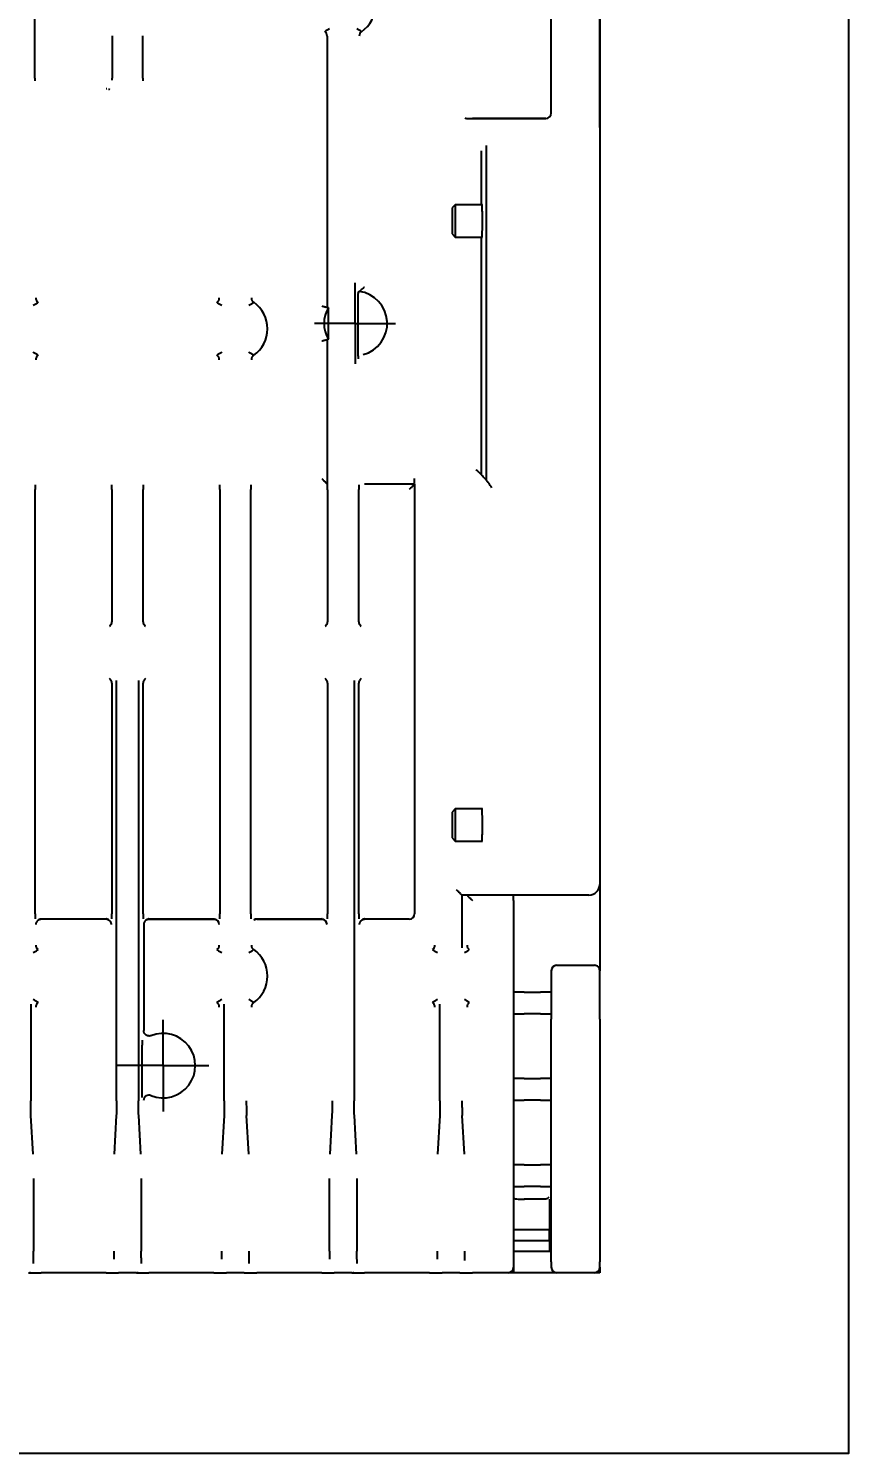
# Model space of a CAD drawing. Header units: inches. Extents: x 57 to 2760, y -193 to 2149.
# Drawn here: x 1790.4 to 1866.4, y 1420.1 to 1552.2 of the extents above; entities that cross this region are included whole.
import ezdxf

# ---------------------------------------------------------------- set-up
doc = ezdxf.new("R2010")
doc.units = ezdxf.units.IN
doc.header["$MEASUREMENT"] = 0
doc.layers.add('SLD-0', color=7, linetype='Continuous')
doc.styles.get("Standard").update_dxf_attribs({"font": 'arial.ttf'})
doc.dimstyles.get("Standard").update_dxf_attribs({"dimtxt": 2.5, "dimasz": 0.18, "dimexe": 0.18, "dimexo": 0.0625, "dimgap": 0.09, "dimtad": 0, "dimtih": 1, "dimtoh": 1, "dimdec": 4, "dimzin": 0, "dimdsep": 46, "dimtxsty": 'Standard', "dimcen": 0.09, "dimadec": 0, "dimazin": 0, "dimtfac": 1, "dimtdec": 4, "dimtofl": 0, "dimtmove": 0, "dimatfit": 3, "dimfxl": 1, "dimtolj": 1, "dimtzin": 0, "dimarcsym": 0})

# ---------------------------------------------------------------- blocks, each defined once
blk = doc.blocks.new('SW_CENTERMARKSYMBOL_7')
at = {"layer": 'SLD-0', "color": 0}
for p, q in [((0, 0.833), (0, 1.25)), ((0, 0), (0, 0.833)), ((-0.833, 0), (-1.25, 0)), ((0, 0), (-0.833, 0)), ((0, 0), (0, -0.833)), ((0, 0), (0.833, 0)), ((0.833, 0), (1.25, 0)), ((0, -0.833), (0, -1.25))]:
    blk.add_line(p, q, dxfattribs=at)
blk = doc.blocks.new('SW_CENTERMARKSYMBOL_8')
at = {"layer": 'SLD-0', "color": 0}
for p, q in [((0, 0.833), (0, 1.417)), ((0, 0), (0, 0.833)), ((-0.833, 0), (-1.417, 0)), ((0, 0), (-0.833, 0)), ((0, 0), (0, -0.833)), ((0, 0), (0.833, 0)), ((0.833, 0), (1.417, 0)), ((0, -0.833), (0, -1.417))]:
    blk.add_line(p, q, dxfattribs=at)
blk = doc.blocks.new('EL7 side')
at = {"color": 7, "linetype": 'Continuous', "lineweight": 25}
for p, q in [((149.5, 20), (149.5, 86.5)), ((154, 86.5), (154, -51.5)), ((101.61, 23.22), (101.61, 49.17)), ((108.79, 27.17), (108.79, 23.22)), ((111.61, 23.22), (111.61, 27.17)), ((128.71, 27.13), (128.71, 1.99)), ((141.72, 19.5), (149, 19.5)), ((141.72, 19.5), (142.19, 19.5)), ((149, 19.5), (142.19, 19.5)), ((143.01, 16.51), (143.01, 11.5)), ((143.48, -14.03), (143.48, 16.98)), ((140.6, 11.5), (140.3, 11.2)), ((140.3, 11.2), (140.3, 8.8)), ((143.13, 11.5), (140.6, 11.5)), ((140.6, 11.5), (140.6, 10)), ((140.6, 10), (140.6, 8.5)), ((140.3, 8.8), (140.6, 8.5)), ((140.6, 8.5), (143.13, 8.5)), ((143.01, 8.5), (143.01, -13.51)), ((131.57, 2.87), (131.57, -1.93)), ((128.71, 1.99), (128.83, 1.96)), ((128.83, -0.96), (128.83, 1.96)), ((128.83, -0.96), (128.71, -0.99)), ((128.71, -0.99), (128.71, -14.38)), ((128.71, -14.38), (128.73, -14.4)), ((136.83, -14.39), (132.17, -14.39)), ((136.83, -14.3), (136.83, -13.88)), ((136.83, -14.38), (136.83, -14.39)), ((136.83, -14.39), (136.83, -54.23)), ((101.65, -54.23), (101.65, -14.89)), ((101.65, -14.89), (101.69, -14.89)), ((108.71, -14.89), (108.75, -14.89)), ((108.75, -14.89), (108.75, -27.16)), ((111.65, -27.16), (111.65, -14.89)), ((111.65, -14.89), (111.69, -14.89)), ((118.75, -14.89), (118.71, -14.89)), ((118.75, -14.89), (118.75, -54.23)), ((121.65, -54.23), (121.65, -14.89)), ((121.65, -14.89), (121.69, -14.89)), ((128.75, -14.92), (128.75, -27.16)), ((131.65, -27.16), (131.65, -14.89)), ((131.65, -14.89), (131.69, -14.89)), ((108.75, -32.84), (108.75, -54.23)), ((109.18, -71.56), (109.18, -32.61)), ((111.22, -32.61), (111.22, -71.56)), ((111.65, -54.23), (111.65, -32.84)), ((128.75, -32.84), (128.75, -54.23)), ((131.22, -32.61), (131.22, -71.56)), ((131.65, -54.23), (131.65, -32.84)), ((140.6, -44.5), (140.3, -44.8)), ((140.3, -44.8), (140.3, -47.2)), ((143.13, -44.5), (140.6, -44.5)), ((140.6, -44.5), (140.6, -46)), ((140.6, -46), (140.6, -47.5)), ((140.3, -47.2), (140.6, -47.5)), ((140.6, -47.5), (143.13, -47.5)), ((154, -51.5), (154, -59.5)), ((153, -52.5), (141.22, -52.5)), ((141.22, -52.5), (141.22, -57.39)), ((146, -53), (146, -52.49)), ((146, -53), (146, -87)), ((101.65, -54.23), (101.69, -54.23)), ((101.92, -54.8), (102.17, -54.69)), ((108.23, -54.73), (102.17, -54.73)), ((108.23, -54.69), (108.48, -54.8)), ((108.75, -54.23), (108.71, -54.23)), ((111.65, -54.23), (111.69, -54.23)), ((111.7, -55.23), (111.7, -65.05)), ((111.92, -54.8), (112.17, -54.69)), ((118.23, -54.73), (112.17, -54.73)), ((112.17, -54.73), (112.19, -54.73)), ((112.19, -54.73), (118.21, -54.73)), ((118.23, -54.73), (118.21, -54.73)), ((118.23, -54.69), (118.48, -54.8)), ((118.75, -54.23), (118.71, -54.23)), ((121.65, -54.23), (121.69, -54.23)), ((121.92, -54.8), (122.17, -54.69)), ((128.23, -54.73), (122.17, -54.73)), ((122.19, -54.73), (122.17, -54.73)), ((122.19, -54.73), (128.21, -54.73)), ((128.21, -54.73), (128.23, -54.73)), ((128.23, -54.69), (128.48, -54.8)), ((128.75, -54.23), (128.71, -54.23)), ((131.69, -54.23), (131.65, -54.23)), ((131.92, -54.8), (132.17, -54.69)), ((136.33, -54.73), (132.17, -54.73)), ((150, -59), (153.5, -59)), ((149.5, -59.5), (149.5, -64)), ((154, -64), (154, -59.5)), ((147, -61.5), (146, -61.5)), ((147, -61.5), (148.5, -61.5)), ((149.5, -61.5), (148.5, -61.5)), ((101.22, -62.61), (101.22, -71.56)), ((119.18, -71.56), (119.18, -62.61)), ((139.18, -71.56), (139.18, -62.61)), ((146, -63.5), (147, -63.5)), ((148.5, -63.5), (147, -63.5)), ((148.5, -63.5), (149.5, -63.5)), ((149.5, -86.5), (149.5, -64)), ((154, -64), (154, -86.5)), ((111.56, -70.19), (111.56, -66.41)), ((147, -69.5), (146, -69.5)), ((147, -69.5), (148.5, -69.5)), ((149.5, -69.5), (148.5, -69.5)), ((146, -71.5), (147, -71.5)), ((148.5, -71.5), (147, -71.5)), ((148.5, -71.5), (149.5, -71.5)), ((101.44, -76.51), (101.24, -72.92)), ((109.16, -72.92), (108.96, -76.51)), ((111.44, -76.51), (111.24, -72.92)), ((119.16, -72.92), (118.96, -76.51)), ((121.44, -76.51), (121.24, -72.92)), ((129.16, -72.92), (128.96, -76.51)), ((131.44, -76.51), (131.24, -72.92)), ((139.16, -72.92), (138.96, -76.51)), ((141.44, -76.51), (141.24, -72.92)), ((147, -77.5), (146, -77.5)), ((147, -77.5), (148.5, -77.5)), ((149.5, -77.5), (148.5, -77.5)), ((101.48, -78.77), (101.48, -85.5)), ((111.48, -78.77), (111.48, -85.5)), ((128.92, -85.5), (128.92, -78.77)), ((131.48, -78.77), (131.48, -85.5)), ((146, -79.5), (147, -79.5)), ((148.5, -79.5), (147, -79.5)), ((148.5, -79.5), (149.5, -79.5)), ((149, -80.69), (147, -80.69)), ((149.35, -80.69), (149.35, -83.5)), ((146, -83.5), (149.35, -83.5)), ((146, -84.5), (149.35, -84.5)), ((149.35, -84.5), (149.35, -83.5)), ((149.35, -84.5), (149.35, -85.5)), ((146, -85.5), (149.5, -85.5)), ((146, -87), (146, -87.5)), ((149.5, -86.5), (149.5, -87)), ((154, -87), (154, -86.5)), ((154, -87), (154, -87.5)), ((101.02, -87.5), (101.19, -87.5)), ((101.19, -87.5), (101.1, -87.5)), ((101.19, -87.5), (102.19, -87.5)), ((108.21, -87.5), (102.19, -87.5)), ((108.21, -87.5), (109.21, -87.5)), ((109.21, -87.5), (109.38, -87.5)), ((111.02, -87.5), (109.38, -87.5)), ((111.02, -87.5), (111.19, -87.5)), ((111.19, -87.5), (111.1, -87.5)), ((111.19, -87.5), (112.19, -87.5)), ((118.21, -87.5), (112.19, -87.5)), ((118.21, -87.5), (119.21, -87.5)), ((119.21, -87.5), (119.38, -87.5)), ((121.02, -87.5), (119.38, -87.5)), ((121.02, -87.5), (121.19, -87.5)), ((121.19, -87.5), (122.19, -87.5)), ((128.21, -87.5), (122.19, -87.5)), ((128.21, -87.5), (129.21, -87.5)), ((129.21, -87.5), (129.38, -87.5)), ((131.02, -87.5), (129.38, -87.5)), ((131.02, -87.5), (131.19, -87.5)), ((131.19, -87.5), (131.1, -87.5)), ((131.19, -87.5), (132.19, -87.5)), ((138.21, -87.5), (132.19, -87.5)), ((138.21, -87.5), (139.21, -87.5)), ((139.21, -87.5), (139.38, -87.5)), ((141.02, -87.5), (139.38, -87.5)), ((141.02, -87.5), (141.19, -87.5)), ((141.19, -87.5), (142.19, -87.5)), ((145.5, -87.5), (142.19, -87.5)), ((146, -87.5), (145.5, -87.5)), ((150, -87.5), (146, -87.5)), ((153.5, -87.5), (150, -87.5)), ((154, -87.5), (153.5, -87.5))]:
    blk.add_line(p, q, dxfattribs=at)
for centre, radius, start, end in [((130.2, 30), 2.99, 304.7391, 55.2609), ((149, 20), 0.5, 270, 0), ((131.3, 0.5), 2.99, 284.7038, 82.5902), ((120.2, 0), 2.99, 304.7392, 55.2609), ((131.3, 0.5), 2.87, 149.4605, 210.5395), ((153, -51.5), 1, 270, 0), ((118.21, -55.23), 0.5, 359.9902, 89.9902), ((128.21, -55.23), 0.5, 359.9902, 89.9902), ((136.33, -54.23), 0.5, 270.005, 360), ((120.2, -60), 2.99, 304.7391, 55.261), ((150, -59.5), 0.5, 90, 180), ((153.5, -59.5), 0.5, 0, 90.005), ((113.5, -68.3), 2.99, 247.8823, 112.1178), ((151.55, -71.74), 30.33, 179.6718, 182.2405), ((171.55, -71.74), 30.33, 179.6718, 182.2405), ((145.5, -87), 0.5, 270, 0), ((150, -87), 0.5, 180, 270), ((153.5, -87), 0.5, 270, 360)]:
    blk.add_arc(centre, radius, start, end, dxfattribs=at)
for points, knots in [([(128.94, 27.82), (128.9, 27.8), (128.83, 27.75), (128.71, 27.68), (128.6, 27.62), (128.53, 27.57), (128.5, 27.54)], [0, 0, 0, 0, 0.252532, 0.505108, 0.755039, 1, 1, 1, 1]), ([(131.9, 27.54), (131.87, 27.57), (131.8, 27.62), (131.69, 27.68), (131.57, 27.75), (131.5, 27.8), (131.46, 27.82)], [0, 0, 0, 0, 0.244995, 0.494937, 0.747453, 1, 1, 1, 1]), ([(128.71, 27.13), (128.71, 27.21), (128.69, 27.3), (128.62, 27.44), (128.56, 27.5), (128.5, 27.55)], [0, 0, 0, 0, 0.5, 0.5, 1, 1, 1, 1]), ([(131.9, 27.55), (131.84, 27.5), (131.78, 27.44), (131.71, 27.3), (131.69, 27.21), (131.69, 27.13)], [0, 0, 0, 0, 0.5, 0.5, 1, 1, 1, 1]), ([(108.28, 22.25), (108.28, 22.25), (108.26, 22.24), (108.24, 22.24), (108.21, 22.24)], [0, 0, 0, 0, 0.061595, 1, 1, 1, 1]), ([(108.45, 22.2), (108.48, 22.21), (108.52, 22.22), (108.53, 22.24), (108.54, 22.25)], [0, 0, 0, 0, 0.589841, 1, 1, 1, 1]), ([(141.5, 19.55), (141.52, 19.54), (141.55, 19.53), (141.6, 19.51), (141.66, 19.5), (141.7, 19.5), (141.72, 19.5)], [0, 0, 0, 0, 0.242332, 0.489775, 0.742331, 1, 1, 1, 1]), ([(143.12, 10), (143.12, 10.16), (143.12, 10.49), (143.11, 10.89), (143.1, 11.17), (143.1, 11.35), (143.09, 11.46), (143.08, 11.51), (143.08, 11.5), (143.08, 11.5)], [0, 0, 0, 0, 0.198443, 0.430347, 0.55946, 0.697016, 0.843012, 0.997442, 1, 1, 1, 1]), ([(143.08, 8.5), (143.08, 8.51), (143.09, 8.52), (143.1, 8.65), (143.1, 8.83), (143.11, 9.11), (143.12, 9.5), (143.12, 9.84), (143.12, 10)], [0, 0, 0, 0, 0.153072, 0.300109, 0.438547, 0.568381, 0.801238, 1, 1, 1, 1]), ([(101.69, 2.87), (101.69, 2.79), (101.71, 2.7), (101.78, 2.56), (101.84, 2.5), (101.9, 2.45)], [0, 0, 0, 0, 0.5, 0.5, 1, 1, 1, 1]), ([(118.5, 2.45), (118.56, 2.5), (118.62, 2.56), (118.69, 2.7), (118.71, 2.79), (118.71, 2.87)], [0, 0, 0, 0, 0.5, 0.5, 1, 1, 1, 1]), ([(121.69, 2.87), (121.69, 2.79), (121.71, 2.7), (121.78, 2.56), (121.84, 2.5), (121.9, 2.45)], [0, 0, 0, 0, 0.5, 0.5, 1, 1, 1, 1]), ([(131.58, 3.37), (131.58, 3.37), (131.58, 3.36), (131.58, 3.35), (131.58, 3.32), (131.58, 3.29), (131.57, 3.24), (131.57, 3.19), (131.57, 3.14), (131.57, 3.07), (131.57, 3.01), (131.57, 2.94), (131.57, 2.89), (131.57, 2.87)], [0, 0, 0, 0, 0.090752, 0.181488, 0.272227, 0.362988, 0.453788, 0.544639, 0.635555, 0.726543, 0.817612, 0.908763, 1, 1, 1, 1]), ([(131.69, 3.46), (131.69, 3.46), (131.69, 3.47), (131.7, 3.48), (131.73, 3.5), (131.77, 3.53), (131.85, 3.6), (131.96, 3.69), (132.06, 3.78), (132.13, 3.83), (132.17, 3.86), (132.19, 3.87)], [0, 0, 0, 0, 0.069307, 0.140849, 0.215357, 0.322873, 0.442669, 0.701142, 0.845557, 0.922733, 1, 1, 1, 1]), ([(101.46, 2.18), (101.5, 2.2), (101.57, 2.25), (101.69, 2.32), (101.8, 2.38), (101.87, 2.43), (101.9, 2.46)], [0, 0, 0, 0, 0.252581, 0.505108, 0.755036, 1, 1, 1, 1]), ([(118.5, 2.46), (118.53, 2.43), (118.6, 2.38), (118.71, 2.32), (118.83, 2.25), (118.9, 2.2), (118.94, 2.18)], [0, 0, 0, 0, 0.245003, 0.494937, 0.747452, 1, 1, 1, 1]), ([(121.46, 2.18), (121.5, 2.2), (121.57, 2.25), (121.69, 2.32), (121.8, 2.38), (121.87, 2.43), (121.9, 2.46)], [0, 0, 0, 0, 0.252581, 0.505108, 0.755038, 1, 1, 1, 1]), ([(128.21, 2.12), (128.24, 2.11), (128.28, 2.1), (128.33, 2.09), (128.37, 2.08), (128.43, 2.06), (128.49, 2.05), (128.58, 2.03), (128.65, 2.01), (128.7, 1.99), (128.71, 1.99), (128.71, 1.99)], [0, 0, 0, 0, 0.090324, 0.163041, 0.21814, 0.25561, 0.390863, 0.509613, 0.681663, 0.844939, 1, 1, 1, 1]), ([(128.21, -1.12), (128.23, -1.11), (128.28, -1.1), (128.34, -1.09), (128.41, -1.07), (128.49, -1.05), (128.58, -1.03), (128.65, -1.01), (128.7, -0.99), (128.71, -0.99), (128.71, -0.99)], [0, 0, 0, 0, 0.085327, 0.170617, 0.25587, 0.384723, 0.509816, 0.684558, 0.847754, 1, 1, 1, 1]), ([(101.9, -2.46), (101.87, -2.43), (101.8, -2.38), (101.69, -2.32), (101.57, -2.25), (101.5, -2.2), (101.46, -2.18)], [0, 0, 0, 0, 0.244998, 0.494938, 0.747452, 1, 1, 1, 1]), ([(101.9, -2.45), (101.84, -2.5), (101.78, -2.56), (101.71, -2.7), (101.69, -2.79), (101.69, -2.87)], [0, 0, 0, 0, 0.5, 0.5, 1, 1, 1, 1]), ([(118.94, -2.18), (118.9, -2.2), (118.83, -2.25), (118.71, -2.32), (118.6, -2.38), (118.53, -2.43), (118.5, -2.46)], [0, 0, 0, 0, 0.252532, 0.505108, 0.755037, 1, 1, 1, 1]), ([(118.71, -2.87), (118.71, -2.79), (118.69, -2.7), (118.62, -2.56), (118.56, -2.5), (118.5, -2.45)], [0, 0, 0, 0, 0.5, 0.5, 1, 1, 1, 1]), ([(121.9, -2.46), (121.87, -2.43), (121.8, -2.38), (121.69, -2.32), (121.57, -2.25), (121.5, -2.2), (121.46, -2.18)], [0, 0, 0, 0, 0.245003, 0.494937, 0.747454, 1, 1, 1, 1]), ([(121.9, -2.45), (121.84, -2.5), (121.78, -2.56), (121.71, -2.7), (121.69, -2.79), (121.69, -2.87)], [0, 0, 0, 0, 0.5, 0.5, 1, 1, 1, 1]), ([(131.57, -1.93), (131.57, -1.95), (131.57, -2), (131.57, -2.06), (131.57, -2.15), (131.57, -2.24), (131.57, -2.39), (131.58, -2.54), (131.58, -2.68), (131.58, -2.75), (131.58, -2.79)], [0, 0, 0, 0, 0.065188, 0.131256, 0.197615, 0.312123, 0.429322, 0.695988, 0.843147, 1, 1, 1, 1]), ([(142.51, -13.05), (142.54, -13.07), (142.58, -13.11), (142.65, -13.16), (142.7, -13.21), (142.75, -13.26), (142.79, -13.3), (142.82, -13.33), (142.85, -13.35), (142.89, -13.39), (142.93, -13.43), (142.98, -13.48), (143.01, -13.51), (143.01, -13.51), (143.01, -13.51)], [0, 0, 0, 0, 0.102781, 0.196353, 0.280719, 0.355883, 0.421851, 0.478632, 0.526245, 0.564719, 0.688627, 0.801144, 0.904129, 1, 1, 1, 1]), ([(101.65, -14.45), (101.65, -14.47), (101.65, -14.6), (101.65, -14.76), (101.65, -14.89)], [0, 0, 0, 0, 0.1545127, 1, 1, 1, 1]), ([(108.75, -14.89), (108.75, -14.76), (108.75, -14.6), (108.75, -14.47), (108.75, -14.45)], [0, 0, 0, 0, 0.851539, 1, 1, 1, 1]), ([(111.65, -14.45), (111.65, -14.47), (111.65, -14.6), (111.65, -14.76), (111.65, -14.89)], [0, 0, 0, 0, 0.154504, 1, 1, 1, 1]), ([(118.75, -14.89), (118.75, -14.76), (118.75, -14.6), (118.75, -14.47), (118.75, -14.45)], [0, 0, 0, 0, 0.851606, 1, 1, 1, 1]), ([(121.65, -14.45), (121.65, -14.47), (121.65, -14.6), (121.65, -14.76), (121.65, -14.89)], [0, 0, 0, 0, 0.154513, 1, 1, 1, 1]), ([(128.21, -13.88), (128.23, -13.9), (128.27, -13.94), (128.33, -14), (128.37, -14.04), (128.43, -14.1), (128.5, -14.16), (128.57, -14.24), (128.63, -14.3), (128.67, -14.34), (128.7, -14.37), (128.71, -14.38), (128.71, -14.38)], [0, 0, 0, 0, 0.096071, 0.17889, 0.248461, 0.304789, 0.445116, 0.566598, 0.686199, 0.793398, 0.899458, 1, 1, 1, 1]), ([(128.75, -14.92), (128.75, -14.88), (128.75, -14.81), (128.75, -14.68), (128.74, -14.57), (128.74, -14.48), (128.74, -14.44), (128.73, -14.41), (128.73, -14.4), (128.73, -14.4)], [0, 0, 0, 0, 0.147185, 0.286492, 0.544834, 0.663496, 0.779785, 0.890761, 1, 1, 1, 1]), ([(131.65, -14.45), (131.65, -14.47), (131.65, -14.6), (131.65, -14.76), (131.65, -14.89)], [0, 0, 0, 0, 0.154504, 1, 1, 1, 1]), ([(136.83, -14.39), (136.83, -14.39), (136.83, -14.4), (136.82, -14.41), (136.8, -14.42), (136.76, -14.47), (136.69, -14.53), (136.62, -14.61), (136.54, -14.69), (136.44, -14.79), (136.37, -14.85), (136.33, -14.89)], [0, 0, 0, 0, 0.054953, 0.111328, 0.169691, 0.294382, 0.435316, 0.555357, 0.693242, 0.81995, 1, 1, 1, 1]), ([(143.48, -14.03), (143.45, -13.99), (143.37, -13.9), (143.26, -13.77), (143.14, -13.64), (143.05, -13.56), (143.01, -13.51)], [0, 0, 0, 0, 0.232924, 0.477232, 0.732924, 1, 1, 1, 1]), ([(143.98, -14.74), (143.96, -14.7), (143.92, -14.63), (143.85, -14.53), (143.79, -14.43), (143.73, -14.35), (143.67, -14.27), (143.62, -14.2), (143.57, -14.14), (143.54, -14.1), (143.51, -14.06), (143.49, -14.04), (143.49, -14.03), (143.48, -14.03)], [0, 0, 0, 0, 0.118992, 0.232761, 0.340901, 0.443062, 0.538996, 0.628619, 0.712087, 0.789872, 0.862845, 0.932315, 1, 1, 1, 1]), ([(108.53, -27.57), (108.6, -27.52), (108.66, -27.46), (108.73, -27.32), (108.75, -27.24), (108.75, -27.16)], [0, 0, 0, 0, 0.5, 0.5, 1, 1, 1, 1]), ([(111.65, -27.16), (111.65, -27.24), (111.67, -27.32), (111.74, -27.46), (111.8, -27.52), (111.87, -27.57)], [0, 0, 0, 0, 0.5, 0.5, 1, 1, 1, 1]), ([(128.53, -27.57), (128.6, -27.52), (128.66, -27.46), (128.73, -27.32), (128.75, -27.24), (128.75, -27.16)], [0, 0, 0, 0, 0.5, 0.5, 1, 1, 1, 1]), ([(131.65, -27.16), (131.65, -27.24), (131.67, -27.32), (131.74, -27.46), (131.8, -27.52), (131.87, -27.57)], [0, 0, 0, 0, 0.5, 0.5, 1, 1, 1, 1]), ([(108.75, -32.84), (108.75, -32.76), (108.73, -32.68), (108.66, -32.54), (108.6, -32.48), (108.53, -32.43)], [0, 0, 0, 0, 0.5, 0.5, 1, 1, 1, 1]), ([(111.87, -32.43), (111.8, -32.48), (111.74, -32.54), (111.67, -32.68), (111.65, -32.76), (111.65, -32.84)], [0, 0, 0, 0, 0.5, 0.5, 1, 1, 1, 1]), ([(128.75, -32.84), (128.75, -32.76), (128.73, -32.68), (128.66, -32.54), (128.6, -32.48), (128.53, -32.43)], [0, 0, 0, 0, 0.5, 0.5, 1, 1, 1, 1]), ([(131.87, -32.43), (131.8, -32.48), (131.74, -32.54), (131.67, -32.68), (131.65, -32.76), (131.65, -32.84)], [0, 0, 0, 0, 0.5, 0.5, 1, 1, 1, 1]), ([(143.12, -46), (143.12, -45.84), (143.12, -45.51), (143.11, -45.11), (143.1, -44.83), (143.1, -44.65), (143.09, -44.54), (143.08, -44.49), (143.08, -44.5), (143.08, -44.5)], [0, 0, 0, 0, 0.198443, 0.430347, 0.55946, 0.697016, 0.843012, 0.997442, 1, 1, 1, 1]), ([(143.08, -47.5), (143.08, -47.49), (143.09, -47.48), (143.1, -47.35), (143.1, -47.17), (143.11, -46.89), (143.12, -46.5), (143.12, -46.16), (143.12, -46)], [0, 0, 0, 0, 0.153072, 0.300109, 0.438547, 0.568381, 0.801238, 1, 1, 1, 1]), ([(141.22, -52.5), (141.22, -52.5), (141.21, -52.5), (141.18, -52.47), (141.09, -52.38), (141, -52.28), (140.92, -52.2), (140.82, -52.11), (140.76, -52.04), (140.72, -52)], [0, 0, 0, 0, 0.006945, 0.204211, 0.437277, 0.556889, 0.694659, 0.820885, 1, 1, 1, 1]), ([(141.69, -52.5), (141.69, -52.5), (141.69, -52.5), (141.7, -52.51), (141.71, -52.52), (141.73, -52.55), (141.77, -52.58), (141.83, -52.64), (141.9, -52.71), (141.98, -52.79), (142.08, -52.89), (142.15, -52.96), (142.19, -53)], [0, 0, 0, 0, 0.051075, 0.103255, 0.156994, 0.212708, 0.318102, 0.435971, 0.555844, 0.693612, 0.820233, 1, 1, 1, 1]), ([(101.65, -54.23), (101.65, -54.3), (101.65, -54.43), (101.65, -54.59), (101.65, -54.67), (101.65, -54.69)], [0, 0, 0, 0, 0.420547, 0.838176, 1, 1, 1, 1]), ([(102.19, -54.73), (102.19, -54.73), (102.13, -54.73), (101.99, -54.76), (101.86, -54.85), (101.78, -54.95), (101.73, -55.03), (101.7, -55.12), (101.69, -55.19), (101.69, -55.23)], [0, 0, 0, 0, 0.004432, 0.201811, 0.435269, 0.557855, 0.700088, 0.82382, 1, 1, 1, 1]), ([(101.93, -54.8), (101.95, -54.79), (102.02, -54.74), (102.11, -54.73), (102.17, -54.73)], [0, 0, 0, 0, 0.238636, 1, 1, 1, 1]), ([(102.17, -54.73), (102.17, -54.73), (102.17, -54.72), (102.17, -54.7), (102.16, -54.69)], [0, 0, 0, 0, 0.591948, 1, 1, 1, 1]), ([(108.71, -55.23), (108.71, -55.21), (108.71, -55.17), (108.7, -55.12), (108.68, -55.07), (108.66, -55.01), (108.62, -54.95), (108.54, -54.85), (108.41, -54.76), (108.27, -54.73), (108.21, -54.73), (108.21, -54.73)], [0, 0, 0, 0, 0.094683, 0.176409, 0.245183, 0.301009, 0.442961, 0.565185, 0.799004, 0.996478, 1, 1, 1, 1]), ([(108.24, -54.69), (108.23, -54.7), (108.23, -54.72), (108.23, -54.73), (108.23, -54.73)], [0, 0, 0, 0, 0.4084353, 1, 1, 1, 1]), ([(108.47, -54.8), (108.45, -54.79), (108.38, -54.74), (108.29, -54.73), (108.23, -54.73)], [0, 0, 0, 0, 0.239097, 1, 1, 1, 1]), ([(108.75, -54.69), (108.75, -54.66), (108.75, -54.59), (108.75, -54.43), (108.75, -54.3), (108.75, -54.23)], [0, 0, 0, 0, 0.167945, 0.583018, 1, 1, 1, 1]), ([(111.65, -54.23), (111.65, -54.3), (111.65, -54.43), (111.65, -54.59), (111.65, -54.67), (111.65, -54.69)], [0, 0, 0, 0, 0.4205414, 0.8381688, 1, 1, 1, 1]), ([(112.19, -54.73), (112.17, -54.73), (112.13, -54.73), (112.07, -54.74), (112.03, -54.76), (111.97, -54.78), (111.91, -54.82), (111.83, -54.88), (111.78, -54.96), (111.73, -55.04), (111.71, -55.13), (111.7, -55.2), (111.7, -55.23)], [0, 0, 0, 0, 0.0962006, 0.1790551, 0.2485663, 0.3047419, 0.4455136, 0.5675591, 0.6865678, 0.7936311, 0.8993062, 1, 1, 1, 1]), ([(111.93, -54.8), (111.95, -54.79), (112.02, -54.74), (112.11, -54.73), (112.17, -54.73)], [0, 0, 0, 0, 0.238646, 1, 1, 1, 1]), ([(112.17, -54.73), (112.17, -54.73), (112.17, -54.72), (112.17, -54.7), (112.16, -54.69)], [0, 0, 0, 0, 0.591933, 1, 1, 1, 1]), ([(118.24, -54.69), (118.23, -54.7), (118.23, -54.72), (118.23, -54.73), (118.23, -54.73)], [0, 0, 0, 0, 0.408434, 1, 1, 1, 1]), ([(118.23, -54.73), (118.29, -54.73), (118.38, -54.74), (118.45, -54.79), (118.47, -54.8)], [0, 0, 0, 0, 0.760894, 1, 1, 1, 1]), ([(118.75, -54.69), (118.75, -54.66), (118.75, -54.59), (118.75, -54.43), (118.75, -54.3), (118.75, -54.23)], [0, 0, 0, 0, 0.167961, 0.583024, 1, 1, 1, 1]), ([(121.65, -54.23), (121.65, -54.3), (121.65, -54.43), (121.65, -54.59), (121.65, -54.67), (121.65, -54.69)], [0, 0, 0, 0, 0.4205453, 0.8381731, 1, 1, 1, 1]), ([(122.17, -54.73), (122.11, -54.73), (122.02, -54.74), (121.95, -54.79), (121.93, -54.8)], [0, 0, 0, 0, 0.761342, 1, 1, 1, 1]), ([(122.17, -54.73), (122.17, -54.73), (122.17, -54.72), (122.17, -54.7), (122.16, -54.69)], [0, 0, 0, 0, 0.59195, 1, 1, 1, 1]), ([(128.24, -54.69), (128.23, -54.7), (128.23, -54.72), (128.23, -54.73), (128.23, -54.73)], [0, 0, 0, 0, 0.408436, 1, 1, 1, 1]), ([(128.23, -54.73), (128.29, -54.73), (128.38, -54.74), (128.45, -54.79), (128.47, -54.8)], [0, 0, 0, 0, 0.760898, 1, 1, 1, 1]), ([(128.75, -54.69), (128.75, -54.66), (128.75, -54.59), (128.75, -54.43), (128.75, -54.3), (128.75, -54.23)], [0, 0, 0, 0, 0.167958, 0.583023, 1, 1, 1, 1]), ([(131.65, -54.23), (131.65, -54.3), (131.65, -54.43), (131.65, -54.59), (131.65, -54.67), (131.65, -54.69)], [0, 0, 0, 0, 0.420546, 0.838178, 1, 1, 1, 1]), ([(132.19, -54.73), (132.19, -54.73), (132.13, -54.73), (131.99, -54.76), (131.86, -54.85), (131.78, -54.95), (131.73, -55.03), (131.7, -55.12), (131.69, -55.19), (131.69, -55.23)], [0, 0, 0, 0, 0.0036578, 0.2017249, 0.4358729, 0.5582955, 0.7002283, 0.8239299, 1, 1, 1, 1]), ([(131.93, -54.8), (131.95, -54.79), (132.02, -54.74), (132.11, -54.73), (132.17, -54.73)], [0, 0, 0, 0, 0.238636, 1, 1, 1, 1]), ([(132.17, -54.73), (132.17, -54.73), (132.17, -54.72), (132.17, -54.7), (132.16, -54.69)], [0, 0, 0, 0, 0.591961, 1, 1, 1, 1]), ([(101.46, -57.82), (101.5, -57.8), (101.57, -57.75), (101.69, -57.68), (101.8, -57.62), (101.87, -57.57), (101.9, -57.54)], [0, 0, 0, 0, 0.252583, 0.505111, 0.75504, 1, 1, 1, 1]), ([(101.69, -57.13), (101.69, -57.21), (101.71, -57.3), (101.78, -57.44), (101.84, -57.5), (101.9, -57.55)], [0, 0, 0, 0, 0.5, 0.5, 1, 1, 1, 1]), ([(118.5, -57.55), (118.56, -57.5), (118.62, -57.44), (118.69, -57.3), (118.71, -57.21), (118.71, -57.13)], [0, 0, 0, 0, 0.5, 0.5, 1, 1, 1, 1]), ([(118.5, -57.54), (118.53, -57.57), (118.6, -57.62), (118.71, -57.68), (118.83, -57.75), (118.9, -57.8), (118.94, -57.82)], [0, 0, 0, 0, 0.244996, 0.494937, 0.747456, 1, 1, 1, 1]), ([(121.46, -57.82), (121.5, -57.8), (121.57, -57.75), (121.69, -57.68), (121.8, -57.62), (121.87, -57.57), (121.9, -57.54)], [0, 0, 0, 0, 0.252581, 0.505108, 0.755039, 1, 1, 1, 1]), ([(121.69, -57.13), (121.69, -57.21), (121.71, -57.3), (121.78, -57.44), (121.84, -57.5), (121.9, -57.55)], [0, 0, 0, 0, 0.5, 0.5, 1, 1, 1, 1]), ([(138.5, -57.55), (138.56, -57.5), (138.62, -57.44), (138.69, -57.3), (138.71, -57.21), (138.71, -57.13)], [0, 0, 0, 0, 0.5, 0.5, 1, 1, 1, 1]), ([(138.5, -57.54), (138.53, -57.57), (138.6, -57.62), (138.71, -57.68), (138.83, -57.75), (138.9, -57.8), (138.94, -57.82)], [0, 0, 0, 0, 0.244995, 0.494937, 0.747455, 1, 1, 1, 1]), ([(141.46, -57.82), (141.5, -57.8), (141.57, -57.75), (141.69, -57.68), (141.8, -57.62), (141.87, -57.57), (141.9, -57.54)], [0, 0, 0, 0, 0.252581, 0.505108, 0.75504, 1, 1, 1, 1]), ([(141.69, -57.13), (141.69, -57.21), (141.71, -57.3), (141.78, -57.44), (141.84, -57.5), (141.9, -57.55)], [0, 0, 0, 0, 0.5, 0.5, 1, 1, 1, 1]), ([(101.9, -62.46), (101.87, -62.43), (101.8, -62.38), (101.69, -62.32), (101.57, -62.25), (101.5, -62.2), (101.46, -62.18)], [0, 0, 0, 0, 0.244994, 0.494937, 0.747453, 1, 1, 1, 1]), ([(101.9, -62.45), (101.84, -62.5), (101.78, -62.56), (101.71, -62.7), (101.69, -62.79), (101.69, -62.87)], [0, 0, 0, 0, 0.5, 0.5, 1, 1, 1, 1]), ([(118.94, -62.18), (118.9, -62.2), (118.83, -62.25), (118.71, -62.32), (118.6, -62.38), (118.53, -62.43), (118.5, -62.46)], [0, 0, 0, 0, 0.252581, 0.505108, 0.755041, 1, 1, 1, 1]), ([(118.71, -62.87), (118.71, -62.79), (118.69, -62.7), (118.62, -62.56), (118.56, -62.5), (118.5, -62.45)], [0, 0, 0, 0, 0.5, 0.5, 1, 1, 1, 1]), ([(121.9, -62.46), (121.87, -62.43), (121.8, -62.38), (121.69, -62.32), (121.57, -62.25), (121.5, -62.2), (121.46, -62.18)], [0, 0, 0, 0, 0.244997, 0.494937, 0.747453, 1, 1, 1, 1]), ([(121.9, -62.45), (121.84, -62.5), (121.78, -62.56), (121.71, -62.7), (121.69, -62.79), (121.69, -62.87)], [0, 0, 0, 0, 0.5, 0.5, 1, 1, 1, 1]), ([(138.94, -62.18), (138.9, -62.2), (138.83, -62.25), (138.71, -62.32), (138.6, -62.38), (138.53, -62.43), (138.5, -62.46)], [0, 0, 0, 0, 0.252583, 0.505111, 0.75504, 1, 1, 1, 1]), ([(138.71, -62.87), (138.71, -62.79), (138.69, -62.7), (138.62, -62.56), (138.56, -62.5), (138.5, -62.45)], [0, 0, 0, 0, 0.5, 0.5, 1, 1, 1, 1]), ([(141.9, -62.46), (141.87, -62.43), (141.8, -62.38), (141.69, -62.32), (141.57, -62.25), (141.5, -62.2), (141.46, -62.18)], [0, 0, 0, 0, 0.244998, 0.494937, 0.747453, 1, 1, 1, 1]), ([(141.9, -62.45), (141.84, -62.5), (141.78, -62.56), (141.71, -62.7), (141.69, -62.79), (141.69, -62.87)], [0, 0, 0, 0, 0.5, 0.5, 1, 1, 1, 1]), ([(111.56, -65.93), (111.56, -65.95), (111.56, -66.04), (111.56, -66.2), (111.56, -66.34), (111.56, -66.41)], [0, 0, 0, 0, 0.1405663, 0.5743266, 1, 1, 1, 1]), ([(111.76, -65.28), (111.75, -65.26), (111.73, -65.23), (111.71, -65.17), (111.7, -65.11), (111.7, -65.07), (111.7, -65.05)], [0, 0, 0, 0, 0.235742, 0.480987, 0.735739, 1, 1, 1, 1]), ([(112.38, -65.53), (112.35, -65.54), (112.31, -65.55), (112.25, -65.56), (112.18, -65.56), (112.11, -65.55), (112.02, -65.53), (111.94, -65.48), (111.87, -65.43), (111.8, -65.36), (111.77, -65.31), (111.76, -65.28)], [0, 0, 0, 0, 0.120277, 0.219516, 0.297732, 0.439314, 0.561661, 0.683259, 0.795312, 0.900004, 1, 1, 1, 1]), ([(111.57, -71.27), (111.57, -71.25), (111.57, -71.22), (111.57, -71.16), (111.57, -71.09), (111.56, -70.99), (111.56, -70.85), (111.56, -70.66), (111.56, -70.44), (111.56, -70.28), (111.56, -70.19)], [0, 0, 0, 0, 0.07578, 0.153172, 0.232951, 0.315823, 0.473952, 0.627563, 0.801374, 1, 1, 1, 1]), ([(112.38, -71.07), (112.3, -71.04), (112.22, -71.03), (112.05, -71.04), (111.98, -71.07), (111.84, -71.16), (111.78, -71.22), (111.71, -71.37), (111.69, -71.45), (111.69, -71.53)], [0, 0, 0, 0, 0.25, 0.25, 0.5, 0.5, 0.75, 0.75, 1, 1, 1, 1]), ([(101.24, -72.92), (101.23, -72.8), (101.23, -72.61), (101.22, -72.13), (101.22, -71.85), (101.22, -71.56)], [0, 0, 0, 0, 0.5, 0.5, 1, 1, 1, 1]), ([(109.18, -71.56), (109.18, -71.85), (109.18, -72.13), (109.17, -72.61), (109.17, -72.8), (109.16, -72.92)], [0, 0, 0, 0, 0.5, 0.5, 1, 1, 1, 1]), ([(111.24, -72.92), (111.23, -72.8), (111.23, -72.61), (111.22, -72.13), (111.22, -71.85), (111.22, -71.56)], [0, 0, 0, 0, 0.5, 0.5, 1, 1, 1, 1]), ([(119.18, -71.56), (119.18, -71.85), (119.18, -72.13), (119.17, -72.61), (119.17, -72.8), (119.16, -72.92)], [0, 0, 0, 0, 0.5, 0.5, 1, 1, 1, 1]), ([(129.18, -71.56), (129.18, -71.85), (129.18, -72.13), (129.17, -72.61), (129.17, -72.8), (129.16, -72.92)], [0, 0, 0, 0, 0.5, 0.5, 1, 1, 1, 1]), ([(131.24, -72.92), (131.23, -72.8), (131.23, -72.61), (131.22, -72.13), (131.22, -71.85), (131.22, -71.56)], [0, 0, 0, 0, 0.5, 0.5, 1, 1, 1, 1]), ([(139.18, -71.56), (139.18, -71.85), (139.18, -72.13), (139.17, -72.61), (139.17, -72.8), (139.16, -72.92)], [0, 0, 0, 0, 0.5, 0.5, 1, 1, 1, 1]), ([(146, -80.58), (146, -80.58), (146.01, -80.61), (146.09, -80.63), (146.28, -80.66), (146.59, -80.68), (146.87, -80.68), (147.01, -80.69)], [0, 0, 0, 0, 0.004475, 0.183546, 0.406259, 0.677399, 1, 1, 1, 1]), ([(149, -80.66), (149.07, -80.64), (149.2, -80.6), (149.28, -80.52), (149.31, -80.48)], [0, 0, 0, 0, 0.54674, 1, 1, 1, 1]), ([(101.49, -86.64), (101.49, -86.61), (101.49, -86.48), (101.48, -86.08), (101.48, -85.69), (101.48, -85.5)], [0, 0, 0, 0, 0.105768, 0.552884, 1, 1, 1, 1]), ([(108.92, -85.5), (108.92, -85.7), (108.92, -85.97), (108.92, -86.18), (108.92, -86.23)], [0, 0, 0, 0, 0.7526474, 1, 1, 1, 1]), ([(111.49, -86.64), (111.49, -86.62), (111.49, -86.49), (111.48, -86.08), (111.48, -85.69), (111.48, -85.5)], [0, 0, 0, 0, 0.11487, 0.557435, 1, 1, 1, 1]), ([(118.92, -85.5), (118.92, -85.7), (118.92, -85.97), (118.92, -86.18), (118.92, -86.23)], [0, 0, 0, 0, 0.752547, 1, 1, 1, 1]), ([(121.49, -86.64), (121.49, -86.62), (121.49, -86.49), (121.48, -86.08), (121.48, -85.69), (121.48, -85.5)], [0, 0, 0, 0, 0.109423, 0.554711, 1, 1, 1, 1]), ([(128.92, -85.5), (128.92, -85.7), (128.92, -85.97), (128.92, -86.18), (128.92, -86.23)], [0, 0, 0, 0, 0.752684, 1, 1, 1, 1]), ([(131.49, -86.64), (131.49, -86.61), (131.49, -86.48), (131.48, -86.08), (131.48, -85.69), (131.48, -85.5)], [0, 0, 0, 0, 0.105768, 0.552884, 1, 1, 1, 1]), ([(138.92, -85.5), (138.92, -85.7), (138.92, -85.97), (138.92, -86.18), (138.92, -86.23)], [0, 0, 0, 0, 0.752367, 1, 1, 1, 1]), ([(141.49, -86.37), (141.48, -86.28), (141.48, -86.02), (141.48, -85.7), (141.48, -85.5)], [0, 0, 0, 0, 0.381002, 1, 1, 1, 1])]:
    blk.add_open_spline(points, degree=3, knots=knots, dxfattribs=at)
for points in [[(101.61, 23.22), (101.61, 23.14), (101.61, 23.07), (101.61, 23)], [(108.79, 23.04), (108.79, 23.1), (108.79, 23.16), (108.79, 23.22)], [(111.61, 23.22), (111.61, 23.14), (111.61, 23.07), (111.61, 23)], [(131.58, 3.37), (131.62, 3.4), (131.65, 3.43), (131.69, 3.46)]]:
    blk.add_open_spline(points, degree=3, dxfattribs=at)
at = {"layer": 'SLD-0', "color": 7, "xscale": 3, "yscale": 3, "zscale": 3}
for name, p in [('SW_CENTERMARKSYMBOL_7', (131.3, 0.5)), ('SW_CENTERMARKSYMBOL_8', (113.5, -68.3))]:
    blk.add_blockref(name, p, dxfattribs=at)
blk = doc.blocks.new('*D41')
at = {"color": 0, "lineweight": -2, "transparency": 16777216}
for p, q in [((1683.67, 1542.97), (1683.67, 1634.76)), ((1683.85, 1634.58), (1756.42, 1634.58)), ((1843.19, 1634.58), (1770.62, 1634.58)), ((1843.37, 1542.97), (1843.37, 1634.76))]:
    blk.add_line(p, q, dxfattribs=at)
at = {"color": 0, "transparency": 16777216}
for points in [[(1683.85, 1634.61), (1683.85, 1634.55), (1683.67, 1634.58)], [(1843.19, 1634.61), (1843.19, 1634.55), (1843.37, 1634.58)]]:
    blk.add_solid(points, dxfattribs=at)
at = {"layer": 'Defpoints', "color": 0, "transparency": 16777216}
for p in [(1843.37, 1634.58), (1683.67, 1542.91), (1843.37, 1542.91)]:
    blk.add_point(p, dxfattribs=at)
at = {"color": 0, "transparency": 16777216, "insert": (1763.52, 1634.58), "char_height": 2.5, "attachment_point": 5}
blk.add_mtext('\\A1;159.7000', dxfattribs=at)

msp = doc.modelspace()

# ---------------------------------------------------------------- linework, layer by layer
msp.add_lwpolyline([(1547.26257, 1624.32623), (1866.44436, 1624.32623), (1866.44436, 1420.05725), (1547.26257, 1420.05725)], close=True)

# ---------------------------------------------------------------- block references
msp.add_blockref('EL7 side', (1689.37408, 1524.31555))

# ---------------------------------------------------------------- dimensions: what is measured, and where the dimension line sits
dim = msp.add_linear_dim(base=(1843.37408, 1634.5844), p1=(1683.67408, 1542.90555), p2=(1843.37408, 1542.90555), dimstyle='Standard')
dim.commit()
dim.dimension.update_dxf_attribs({"geometry": '*D41', "text_midpoint": (1763.52408, 1634.5844)})

doc.saveas('drawing.dxf')
